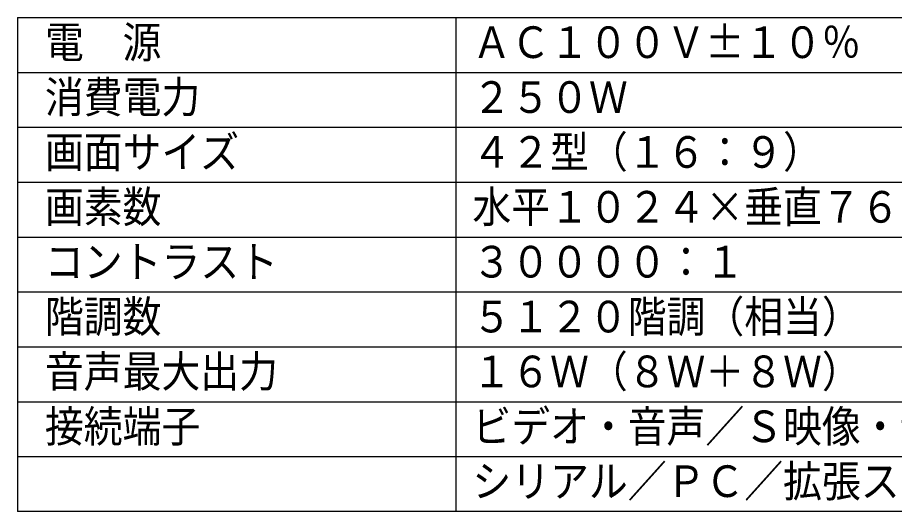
# Model space of a CAD drawing. Units: millimetres, scale not verified. Extents: x -63 to 62, y -56 to 57.
# Drawn here: x -62.5 to 17.5, y -56.5 to -11.5 of the extents above; entities that cross this region are included whole.
import ezdxf
from ezdxf.enums import TextEntityAlignment as Align

# ---------------------------------------------------------------- set-up
doc = ezdxf.new("R2010")
doc.units = ezdxf.units.MM
doc.header["$LTSCALE"] = 0.190277
doc.layers.add('0-0_MOJI1', color=2, linetype='Continuous')
doc.layers.add('0-3_WAKU', color=3, linetype='Continuous')
doc.styles.add('ＭＳ ゴシック', font='')
doc.styles.get('ＭＳ ゴシック').set_extended_font_data('MS Gothic')

msp = doc.modelspace()

# ---------------------------------------------------------------- linework, layer by layer
at = {"layer": '0-3_WAKU', "color": 4}
for p, q in [((-62.5033, -11.4943), (-62.5033, -56.4943)), ((-62.5033, -11.4943), (62.4966, -11.4943)), ((-22.5033, -11.4943), (-22.5033, -56.4943)), ((62.4966, -56.4943), (-62.5033, -56.4943))]:
    msp.add_line(p, q, dxfattribs=at)
at = {"layer": '0-3_WAKU', "color": 1}
for p, q in [((-62.5033, -16.4943), (62.4966, -16.4943)), ((-62.5033, -21.4943), (62.4966, -21.4943)), ((-62.5033, -26.4943), (62.4966, -26.4943)), ((-62.5033, -31.4943), (62.4966, -31.4943)), ((-62.5033, -36.4943), (62.4966, -36.4943)), ((-62.5033, -41.4943), (62.4966, -41.4943)), ((-62.5033, -46.4943), (62.4966, -46.4943)), ((-62.5033, -51.4943), (62.4966, -51.4943))]:
    msp.add_line(p, q, dxfattribs=at)

# ---------------------------------------------------------------- texts
at = {"layer": '0-0_MOJI1', "style": 'ＭＳ ゴシック', "width": 0.9}
for s, p in [('電  源', (-60.0033, -16.0494)), ('ＡＣ１００Ｖ±１０％\u3000５０Ｈｚ／６０Ｈｚ', (-21.0033, -16.0494)), ('消費電力', (-60.0033, -21.0494)), ('２５０Ｗ', (-21.0033, -21.0494)), ('画面サイズ', (-60.0033, -26.0494)), ('４２型（１６：９）', (-21.0033, -26.0494)), ('画素数', (-60.0033, -31.0494)), ('水平１０２４×垂直７６８\u3000画素', (-21.0033, -31.0494)), ('コントラスト', (-60.0033, -36.0494)), ('３００００：１', (-21.0033, -36.0494)), ('階調数', (-60.0033, -41.0494)), ('５１２０階調（相当）', (-21.0033, -41.0494)), ('音声最大出力', (-60.0033, -46.0494)), ('１６Ｗ（８Ｗ＋８Ｗ）', (-21.0033, -46.0494)), ('接続端子', (-60.0033, -51.0494)), ('ビデオ・音声／Ｓ映像・音声／外部スピーカ', (-21.0033, -51.0494)), ('シリアル／ＰＣ／拡張スロット２、３', (-21.0033, -56.0494))]:
    msp.add_text(s, height=2.886, dxfattribs=at).set_placement(p, align=Align.BOTTOM_LEFT)

doc.saveas('drawing.dxf')
